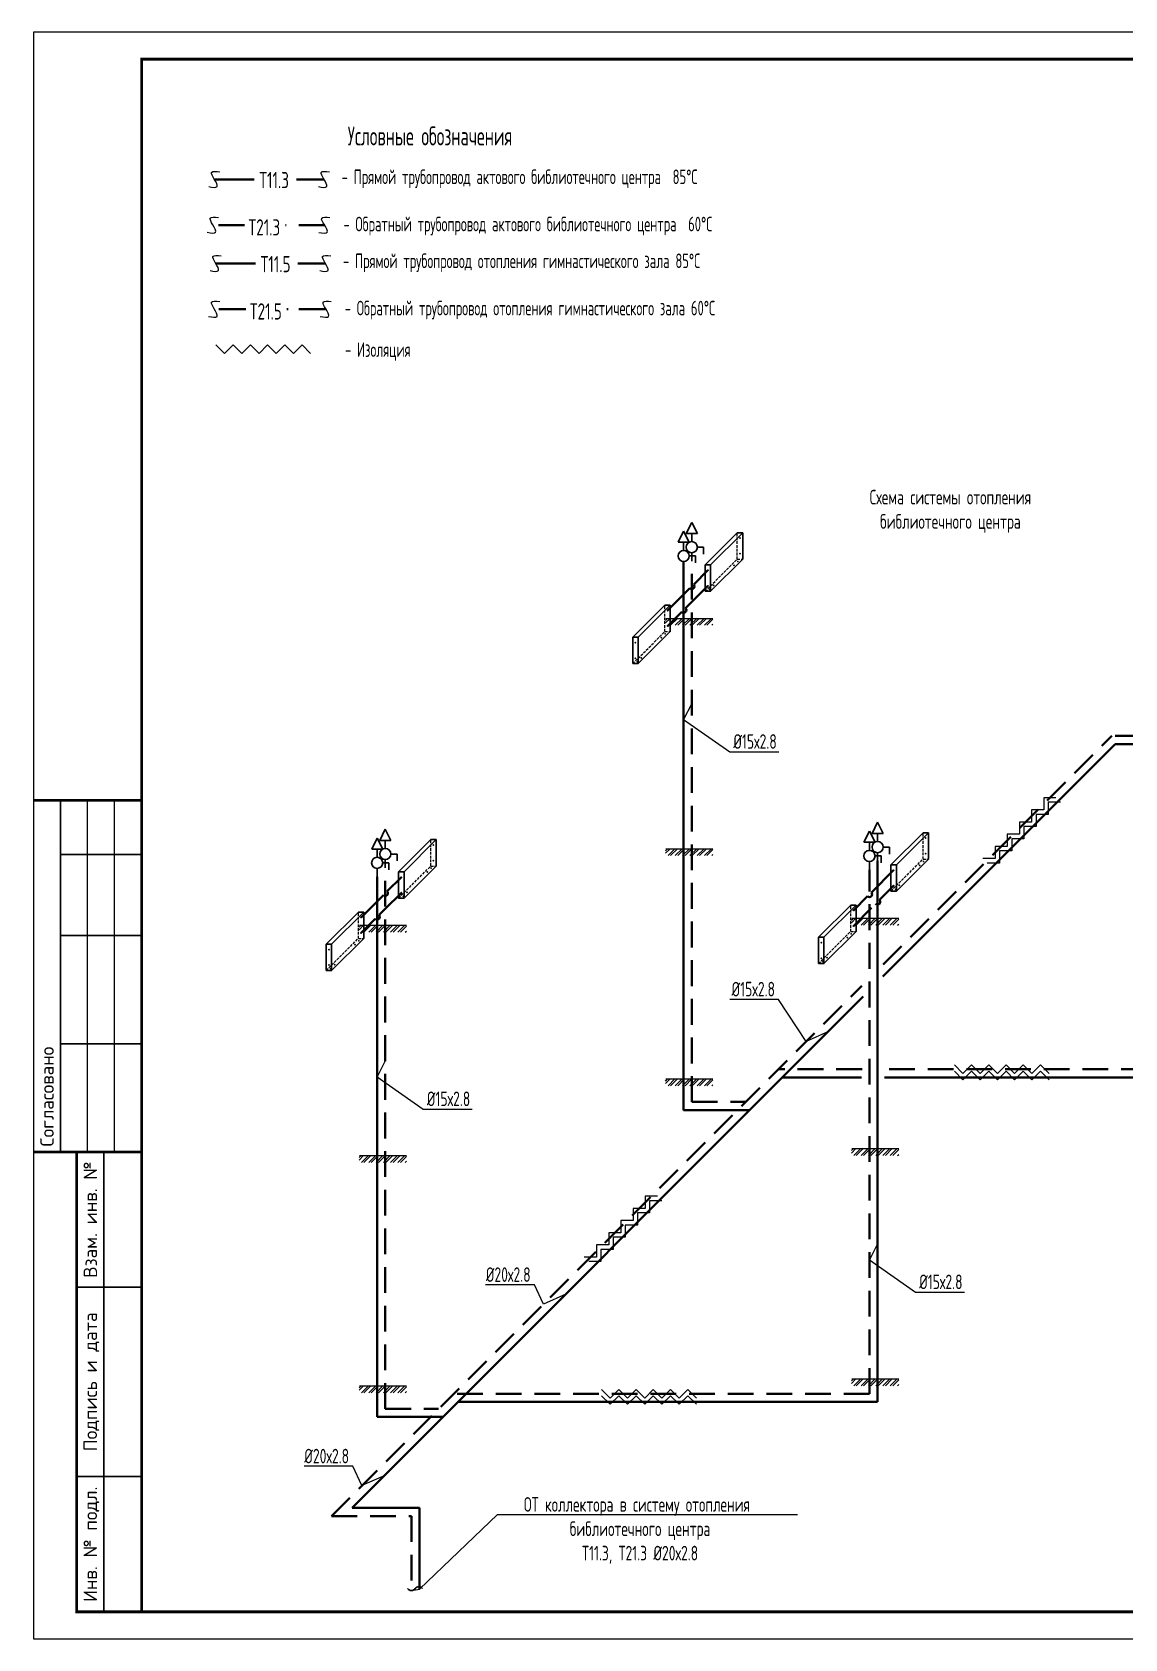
# Model space of a CAD drawing. Header units: millimetres. Extents: x -3929 to 624051, y 52832 to 514950.
# Drawn here: x 38171 to 58364, y 188430 to 218130 of the extents above; entities that cross this region are included whole.
import ezdxf
from ezdxf import colors
from ezdxf.entities.mleader import LeaderData, LeaderLine
from ezdxf.enums import TextEntityAlignment as Align
from ezdxf.math import Vec2, Vec3

# ---------------------------------------------------------------- set-up
doc = ezdxf.new("R2010")
doc.units = ezdxf.units.MM
doc.linetypes.add('GOST2.303 4', pattern=[7, 5, -2, 0])
doc.linetypes.add('Hidden', pattern=[7.14375, 4.7625, -2.38125])
for name, color, linetype in [('9_Форматы', 7, 'Continuous'), ('выноски2', 1, 'Continuous'), ('стояки', 7, 'Continuous')]:
    doc.layers.add(name, color=color, linetype=linetype)
for name, color, linetype, lineweight in [('_надписи ОВ', 7, 'Continuous', 20), ('Арматура', 4, 'Continuous', 30), ('ОВ', 6, 'Continuous', 40), ('ОВ-ИЗОЛЯЦИЯ', 7, 'Continuous', 25), ('ОВ-рамка', 7, 'Continuous', 30), ('ОВ-ТЕКСТ', 7, 'Continuous', 25), ('СПДС_Штриховка', 252, 'Continuous', 9)]:
    doc.layers.add(name, color=color, linetype=linetype, lineweight=lineweight)
for name, color, linetype, true_color in [('т11.3', 7, 'Continuous', 0xb82e00), ('т11.5', 7, 'Continuous', 0x750000), ('т21.3', 7, 'Continuous', 0x005c45), ('т21.5', 7, 'Continuous', 0x000061)]:
    doc.layers.add(name, color=color, linetype=linetype, true_color=true_color)
doc.styles.add('ГОСТ', font='isocpeur.ttf', dxfattribs={"width": 0.8, "height": 250})
doc.styles.add('СТИЛЬ', font='simplex.shx', dxfattribs={"width": 0.65})

# ---------------------------------------------------------------- blocks, each defined once
blk = doc.blocks.new('бок панель')
at = {"color": 32, "lineweight": 30, "ltscale": 0.1, "true_color": 0xcd6928}
for p, q in [((29006, 6630), (28412, 6036)), ((29006, 6630), (29106, 6630)), ((28412, 6036), (28412, 5548)), ((28412, 6036), (28512, 6036)), ((28412, 5548), (28512, 5548))]:
    blk.add_line(p, q, dxfattribs=at)
at = {"color": 32, "linetype": 'GOST2.303 4', "lineweight": 18, "ltscale": 10, "true_color": 0xcd6928}
for p, q in [((29006, 6142), (29006, 6630)), ((28412, 5548), (29006, 6142)), ((29006, 6142), (29106, 6142))]:
    blk.add_line(p, q, dxfattribs=at)
at = {"color": 32, "lineweight": 30, "ltscale": 0.1, "true_color": 0xcd6928}
blk.add_lwpolyline([(29106, 6630), (28512, 6036), (28512, 5548), (29106, 6142)], close=True, dxfattribs=at)
for p in [(29056, 6530), (29056, 6242), (28943, 6029), (28462, 5936), (28462, 5648), (28568, 5655), (28497, 5584)]:
    blk.add_point(p, dxfattribs=at)
at = {"color": 32, "linetype": 'GOST2.303 4', "lineweight": 18, "ltscale": 10, "true_color": 0xcd6928}
blk.add_point((29014, 6100), dxfattribs=at)
blk = doc.blocks.new('В.к.')
at = {"layer": 'Арматура', "color": 7, "lineweight": 30}
for p, q in [((0, 424), (-61, 302)), ((60, 302), (0, 424)), ((-61, 302), (60, 302)), ((0, 211), (0, 302)), ((-62, 152), (-129, 152)), ((-129, 152), (-129, 76)), ((0, 0), (0, 91))]:
    blk.add_line(p, q, dxfattribs=at)
blk.add_circle((0, 152), 60.9, dxfattribs=at)
blk = doc.blocks.new('*U3005')
at = {"layer": '9_Форматы', "color": 7, "linetype": 'Continuous', "lineweight": 9, "ltscale": 100}
blk.add_lwpolyline([(5, -5), (5, 292), (-415, 292), (-415, -5)], close=True, dxfattribs=at)
at = {"layer": '9_Форматы', "color": 7, "linetype": 'Continuous', "lineweight": 9, "ltscale": 100, "const_width": 0.5}
blk.add_lwpolyline([(0, 0), (0, 287), (-395, 287), (-395, 0)], close=True, dxfattribs=at)
at = {"layer": '9_Форматы', "color": 7, "linetype": 'Continuous', "lineweight": 9, "ltscale": 100}
for points, const_width in [([(-395, 150), (-415, 150)], 0.5), ([(-410, 85), (-410, 150)], 0.3), ([(-395, 140), (-410, 140)], 0.3), ([(-395, 125), (-410, 125)], 0.3), ([(-395, 105), (-410, 105)], 0.3), ([(-395, 85), (-415, 85)], 0.5), ([(-395, 0), (-407, 0), (-407, 85), (-407, 85)], 0.5), ([(-402, 0), (-402, 85)], 0.3), ([(-407, 60), (-395, 60)], 0.3), ([(-407, 25), (-395, 25)], 0.3)]:
    blk.add_lwpolyline(points, dxfattribs=dict(at, const_width=const_width))
for points in [[(-405, 85), (-405, 150)], [(-400, 85), (-400, 150)], [(-400, 85), (-400, 150)]]:
    blk.add_lwpolyline(points, dxfattribs=at)
at = {"layer": '9_Форматы', "color": 7, "linetype": 'Continuous', "lineweight": 9, "ltscale": 100, "style": 'ГОСТ'}
blk.add_text('Согласовано', height=2.5, rotation=90, dxfattribs=at).set_placement((-411.25, 86))
for s, p in [('Взам. инв. №', (-404.5, 72.5)), ('Подпись и дата', (-404.5, 42.5)), ('Инв. № подл.', (-404.5, 12.5))]:
    blk.add_text(s, height=2.5, rotation=90, dxfattribs=at).set_placement(p, align=Align.MIDDLE_CENTER)

msp = doc.modelspace()

# ---------------------------------------------------------------- hatches: boundary and pattern name
at = {"layer": 'СПДС_Штриховка', "lineweight": 25}
h = msp.add_hatch(dxfattribs=at)
h.set_pattern_fill('ANSI32', color=253, scale=10)
h.set_pattern_definition([(45, (441597.44, 529199.58), (-67.351921, 67.351921), []), (45, (441642.35, 529199.58), (-67.351921, 67.351921), [])])
h.paths.add_polyline_path([(50751.333, 207293.598), (49876.68, 207293.598), (49876.68, 207165.928), (50751.333, 207165.928)])
h = msp.add_hatch(dxfattribs=at)
h.set_pattern_fill('ANSI32', color=253, scale=10)
h.set_pattern_definition([(45, (441597.44, 524942.84), (-67.351921, 67.351921), []), (45, (441642.35, 524942.84), (-67.351921, 67.351921), [])])
h.paths.add_polyline_path([(50751.333, 203036.86), (49876.68, 203036.86), (49876.68, 202909.19), (50751.333, 202909.19)])
h = msp.add_hatch(dxfattribs=at)
h.set_pattern_fill('ANSI32', color=253, scale=10)
h.set_pattern_definition([(45, (445030.9, 523655.49), (-67.351921, 67.351921), []), (45, (445075.8, 523655.49), (-67.351921, 67.351921), [])])
h.paths.add_polyline_path([(54184.784, 201749.506), (53310.131, 201749.506), (53310.131, 201621.836), (54184.784, 201621.836)])
h = msp.add_hatch(dxfattribs=at)
h.set_pattern_fill('ANSI32', color=253, scale=10)
h.set_pattern_definition([(45, (435933.25, 523527.05), (-67.351921, 67.351921), []), (45, (435978.15, 523527.05), (-67.351921, 67.351921), [])])
h.paths.add_polyline_path([(45087.139, 201621.072), (44212.486, 201621.072), (44212.486, 201493.403), (45087.139, 201493.403)])
h = msp.add_hatch(dxfattribs=at)
h.set_pattern_fill('ANSI32', color=253, scale=10)
h.set_pattern_definition([(45, (441597.44, 520686.1), (-67.351921, 67.351921), []), (45, (441642.35, 520686.1), (-67.351921, 67.351921), [])])
h.paths.add_polyline_path([(50751.333, 198780.123), (49876.68, 198780.123), (49876.68, 198652.453), (50751.333, 198652.453)])
h = msp.add_hatch(dxfattribs=at)
h.set_pattern_fill('ANSI32', color=253, scale=10)
h.set_pattern_definition([(45, (435933.25, 519270.32), (-67.351921, 67.351921), []), (45, (435978.15, 519270.32), (-67.351921, 67.351921), [])])
h.paths.add_polyline_path([(45087.139, 197364.335), (44212.486, 197364.335), (44212.486, 197236.665), (45087.139, 197236.665)])
h = msp.add_hatch(dxfattribs=at)
h.set_pattern_fill('ANSI32', color=253, scale=10)
h.set_pattern_definition([(45, (445030.9, 519398.75), (-67.351921, 67.351921), []), (45, (445075.8, 519398.75), (-67.351921, 67.351921), [])])
h.paths.add_polyline_path([(54184.784, 197492.768), (53310.131, 197492.768), (53310.131, 197365.098), (54184.784, 197365.098)])
h = msp.add_hatch(dxfattribs=at)
h.set_pattern_fill('ANSI32', color=253, scale=10)
h.set_pattern_definition([(45, (435933.25, 515013.58), (-67.351921, 67.351921), []), (45, (435978.15, 515013.58), (-67.351921, 67.351921), [])])
h.paths.add_polyline_path([(45087.139, 193107.597), (44212.486, 193107.597), (44212.486, 192979.928), (45087.139, 192979.928)])
h = msp.add_hatch(dxfattribs=at)
h.set_pattern_fill('ANSI32', color=253, scale=10)
h.set_pattern_definition([(45, (445030.9, 515142.01), (-67.351921, 67.351921), []), (45, (445075.8, 515142.01), (-67.351921, 67.351921), [])])
h.paths.add_polyline_path([(54184.784, 193236.031), (53310.131, 193236.031), (53310.131, 193108.361), (54184.784, 193108.361)])

# ---------------------------------------------------------------- linework, layer by layer
at = {"color": 253, "lineweight": 25, "ltscale": 0.1}
for p, q in [((49883.023, 207293.598), (50751.333, 207293.598)), ((49883.023, 203036.86), (50751.333, 203036.86)), ((53316.474, 201749.506), (54184.784, 201749.506)), ((44218.829, 201621.072), (45087.139, 201621.072)), ((49883.023, 198780.123), (50751.333, 198780.123)), ((44218.829, 197364.335), (45087.139, 197364.335)), ((53316.474, 197492.768), (54184.784, 197492.768)), ((44218.829, 193107.597), (45087.139, 193107.597)), ((53316.474, 193236.031), (54184.784, 193236.031))]:
    msp.add_line(p, q, dxfattribs=at)
at = {"layer": '_надписи ОВ', "ltscale": 10}
for points in [[(41435.377, 215275.376), (41589.56, 215275.478), (41537.746, 215415.247), (41488.39, 215537.429), (41639.094, 215549.595)], [(43460.157, 215275.003), (43614.341, 215275.106), (43562.526, 215414.875), (43513.171, 215537.057), (43663.874, 215549.223)], [(41408.377, 214429.988), (41562.56, 214430.09), (41510.746, 214569.859), (41461.39, 214692.041), (41612.094, 214704.207)], [(43469.771, 214429.613), (43623.954, 214429.716), (43572.14, 214569.484), (43522.784, 214691.667), (43673.488, 214703.833)], [(41460.122, 213722.095), (41614.305, 213722.197), (41562.491, 213861.966), (41513.135, 213984.148), (41663.839, 213996.314)], [(43484.902, 213721.722), (43639.085, 213721.825), (43587.271, 213861.593), (43537.915, 213983.776), (43688.619, 213995.942)], [(41433.122, 212876.706), (41587.305, 212876.809), (41535.491, 213016.578), (41486.135, 213138.76), (41636.839, 213150.926)], [(43494.516, 212876.332), (43648.699, 212876.434), (43596.885, 213016.203), (43547.529, 213138.385), (43698.233, 213150.552)]]:
    msp.add_spline(points, degree=3, dxfattribs=at)
at = {"layer": 'ОВ-ИЗОЛЯЦИЯ', "color": 7, "linetype": 'ByBlock'}
for points in [[(41568.073, 212350.216), (41727.172, 212191.117), (41886.271, 212350.216), (42045.37, 212191.117), (42204.469, 212350.216), (42363.568, 212191.117), (42522.667, 212350.216), (42681.766, 212191.117), (42840.865, 212350.216), (42999.964, 212191.117), (43159.063, 212350.216), (43318.162, 212191.117)], [(57091.57, 203977.724), (56866.57, 203977.724), (56866.57, 203752.724), (56641.57, 203752.724), (56641.57, 203527.724), (56416.57, 203527.724), (56416.57, 203302.724), (56191.57, 203302.724), (56191.57, 203077.724), (55966.57, 203077.724), (55966.57, 202852.724), (55741.57, 202852.724)], [(57172.741, 203896.343), (56947.741, 203896.343), (56947.741, 203671.343), (56722.741, 203671.343), (56722.741, 203446.343), (56497.741, 203446.343), (56497.741, 203221.343), (56272.741, 203221.343), (56272.741, 202996.343), (56047.741, 202996.343), (56047.741, 202771.343), (55822.741, 202771.343)], [(56963.716, 198880.439), (56804.617, 199039.538), (56645.518, 198880.439), (56486.419, 199039.538), (56327.32, 198880.439), (56168.221, 199039.538), (56009.122, 198880.439), (55850.023, 199039.538), (55690.924, 198880.439), (55531.825, 199039.538), (55372.726, 198880.439), (55213.627, 199039.538)], [(56963.568, 198765.498), (56804.469, 198924.597), (56645.37, 198765.498), (56486.271, 198924.597), (56327.172, 198765.498), (56168.073, 198924.597), (56008.974, 198765.498), (55849.875, 198924.597), (55690.776, 198765.498), (55531.677, 198924.597), (55372.578, 198765.498), (55213.479, 198924.597)], [(49725.288, 196611.441), (49500.288, 196611.441), (49500.288, 196386.441), (49275.288, 196386.441), (49275.288, 196161.441), (49050.288, 196161.441), (49050.288, 195936.441), (48825.288, 195936.441), (48825.288, 195711.441), (48600.288, 195711.441), (48600.288, 195486.441), (48375.288, 195486.441)], [(49806.458, 196530.061), (49581.458, 196530.061), (49581.458, 196305.061), (49356.458, 196305.061), (49356.458, 196080.061), (49131.458, 196080.061), (49131.458, 195855.061), (48906.458, 195855.061), (48906.458, 195630.061), (48681.458, 195630.061), (48681.458, 195405.061), (48456.458, 195405.061)], [(50445.605, 192765.751), (50286.506, 192924.85), (50127.407, 192765.751), (49968.308, 192924.85), (49809.209, 192765.751), (49650.11, 192924.85), (49491.011, 192765.751), (49331.912, 192924.85), (49172.813, 192765.751), (49013.714, 192924.85), (48854.615, 192765.751), (48695.516, 192924.85)], [(50445.754, 192880.692), (50286.655, 193039.791), (50127.556, 192880.692), (49968.457, 193039.791), (49809.358, 192880.692), (49650.259, 193039.791), (49491.16, 192880.692), (49332.061, 193039.791), (49172.962, 192880.692), (49013.863, 193039.791), (48854.764, 192880.692), (48695.665, 193039.791)]]:
    msp.add_lwpolyline(points, dxfattribs=at)
at = {"layer": 'стояки', "color": 7, "lineweight": 30}
for centre, start, end in [((45178.911, 189410.656), 216.5656753, 323.4343247), ((45317.51, 189307.851), 36.5656753, 143.4343247)]:
    msp.add_arc(centre, 86.282, start, end, dxfattribs=at)
at = {"layer": 'т11.3', "lineweight": 40}
for p, q in [((42275.831, 215406.05), (41533.552, 215406.182)), ((43567.946, 215405.807), (43053.979, 215405.921)), ((50211.046, 198204.229), (50211.046, 208354.333)), ((50396.401, 207921.081), (50658.031, 208182.71)), ((49914.061, 207438.741), (50211.046, 207735.726)), ((50211.046, 207735.726), (50325.691, 207850.37)), ((53891.999, 200672.313), (58184.013, 204970.325)), ((59377.649, 204970.325), (58184.013, 204970.325)), ((53679.852, 202226.989), (54091.482, 202638.618)), ((53794.497, 192810.241), (53794.497, 202809.202)), ((44546.851, 192531.703), (44546.851, 202519.026)), ((44732.207, 202248.556), (44993.836, 202510.185)), ((44249.867, 201766.215), (44546.851, 202063.2)), ((44546.851, 202063.2), (44661.496, 202177.845)), ((53347.512, 201894.649), (53609.141, 202156.278)), ((53609.141, 202156.278), (53609.141, 202156.278)), ((44084.433, 190851.042), (53527.467, 200307.272)), ((53496.949, 198805.696), (52026.962, 198804.67)), ((59635.403, 198809.982), (53920.382, 198805.992)), ((50211.046, 198204.229), (51428.207, 198205.078)), ((53794.497, 192810.241), (46041.014, 192810.358)), ((44546.851, 192531.703), (45763.597, 192532.553)), ((44084.433, 190851.042), (45328.615, 190851.042)), ((45328.615, 190851.042), (45328.615, 189351.042))]:
    msp.add_line(p, q, dxfattribs=at)
for centre in [(50361.046, 207885.726), (44696.851, 202213.2), (53644.497, 202191.634)]:
    msp.add_arc(centre, 50, 225, 45, dxfattribs=at)
at = {"layer": 'т11.5', "lineweight": 40}
for p, q in [((42300.576, 213852.769), (41558.297, 213852.9)), ((43592.691, 213852.526), (43078.723, 213852.64))]:
    msp.add_line(p, q, dxfattribs=at)
at = {"layer": 'т21.3', "linetype": 'Hidden', "lineweight": 40, "ltscale": 100}
for p, q in [((42094.105, 214560.663), (41516.166, 214560.791)), ((43577.56, 214560.417), (42850.729, 214560.696)), ((50361.046, 198354.333), (50361.046, 208354.333)), ((50361.046, 207598.085), (50658.031, 207895.07)), ((49914.061, 207151.1), (50175.691, 207412.73)), ((50246.401, 207483.44), (50361.046, 207598.085)), ((53896.961, 200895.614), (58121.671, 205120.325)), ((59377.649, 205120.325), (58121.671, 205120.325)), ((44696.851, 192681.808), (44696.851, 202681.808)), ((53644.497, 192960.241), (53644.497, 202646.42)), ((53829.852, 202089.348), (54091.482, 202350.978)), ((44696.851, 201925.56), (44993.836, 202222.545)), ((53347.512, 201607.008), (53759.141, 202018.638)), ((53829.852, 202089.348), (53829.852, 202089.348)), ((44249.867, 201478.575), (44511.496, 201740.204)), ((44582.207, 201810.915), (44696.851, 201925.56)), ((43702.389, 190701.042), (53504.326, 200502.98)), ((53508.091, 198959.988), (51961.335, 198959.988)), ((59485.403, 198959.988), (53914.793, 198959.988)), ((50361.046, 198354.333), (51355.68, 198354.333)), ((53644.497, 192960.241), (45961.588, 192960.241)), ((44696.851, 192681.808), (45683.154, 192681.808)), ((43702.389, 190701.042), (45178.615, 190701.042)), ((45178.615, 190701.042), (45178.615, 189351.042))]:
    msp.add_line(p, q, dxfattribs=at)
at = {"layer": 'т21.3', "lineweight": 40, "ltscale": 50}
for centre in [(50211.046, 207448.085), (53794.497, 202053.993), (44546.851, 201775.56)]:
    msp.add_arc(centre, 50, 225, 45, dxfattribs=at)
at = {"layer": 'т21.5', "linetype": 'GOST2.303 4', "lineweight": 40, "ltscale": 100}
for p, q in [((42118.849, 213007.382), (41540.91, 213007.51)), ((43602.304, 213007.136), (42875.474, 213007.415))]:
    msp.add_line(p, q, dxfattribs=at)

# ---------------------------------------------------------------- block references
at = {"lineweight": 13}
for p in [(22195.94, 202246.612), (20858.001, 200908.673), (16531.746, 196574.087), (25629.391, 196702.52), (24291.452, 195364.581), (15193.806, 195236.147)]:
    msp.add_blockref('бок панель', p, dxfattribs=at)
at = {"layer": 'ОВ', "xscale": -1.687500000000001, "yscale": 1.6875, "zscale": 1.6875}
for p in [(50211.046, 208190.512), (50361.046, 208353.294), (53794.497, 202809.202), (44546.851, 202517.986), (44696.851, 202680.769), (53644.497, 202646.42)]:
    msp.add_blockref('В.к.', p, dxfattribs=at)
at = {"layer": 'ОВ-рамка', "ltscale": 100, "transparency": 33554687, "xscale": 100, "yscale": 100, "zscale": 100}
msp.add_blockref('*U3005', (79696.148, 188930.306, 576.986), dxfattribs=at)

# ---------------------------------------------------------------- texts
at = {"layer": '_надписи ОВ', "ltscale": 10, "style": 'СТИЛЬ', "width": 0.6}
for s, height, p in [('Условные обозначения', 350, (44003.095, 216035.602)), ('- Прямой трубопровод актового библиотечного центра  85%%DС', 270, (43890.679, 215320.97)), ('- Обратный трубопровод актового библиотечного центра  60%%DС', 270, (43923.924, 214447.94)), ('- Прямой трубопровод отопления гимнастического зала 85%%DС', 270, (43915.424, 213767.689)), ('- Обратный трубопровод отопления гимнастического зала 60%%DС', 270, (43948.669, 212894.658)), (' - Изоляция', 270, (43845.671, 212126.553))]:
    msp.add_text(s, height=height, dxfattribs=at).set_placement(p)
at = {"layer": '_надписи ОВ', "ltscale": 10, "char_height": 300, "width": 16480.02357, "attachment_point": 1, "line_spacing_factor": 0.7, "style": 'СТИЛЬ'}
for s, insert in [('Т11.3', (42367.246, 215545.195)), ('Т21.3 ', (42168.146, 214671.226)), ('Т11.5', (42391.99, 213991.914)), ('Т21.5 ', (42192.89, 213117.945))]:
    msp.add_mtext(s, dxfattribs=dict(at, insert=insert))
at = {"layer": 'выноски2', "color": 7, "insert": (57164.968, 209669.797), "char_height": 270, "width": 4047.56645, "attachment_point": 3, "style": 'СТИЛЬ'}
msp.add_mtext('\\pxqc;Схема системы отопления библиотечного центра', dxfattribs=at)

# ---------------------------------------------------------------- leaders
at = {"layer": 'ОВ-ТЕКСТ', "color": 7}
ml = msp.add_multileader_mtext('Standard', dxfattribs=at)
ml.set_content('\\A1;%%C15х2.8', color=7, style='СТИЛЬ')
ml.set_leader_properties(color=7, lineweight=18)
ml.build(insert=Vec2(0, 0))
ml.multileader.update_dxf_attribs({"text_left_attachment_type": 6, "text_right_attachment_type": 6, "dogleg_length": 0.36, "arrow_head_size": 0.126})
ctx = ml.context
ctx.base_point, ctx.char_height, ctx.arrow_head_size, ctx.landing_gap_size, ctx.plane_origin = Vec3(51062.751, 204829.006), 270, 0.126, 0.063, Vec3(52998.604, 203459.739)
ctx.left_attachment, ctx.right_attachment, ctx.text_align_type = 6, 6, 1
notes = []
notes.append((ctx, [(0, (1, 1, 0), (51062.499, 204829.006), (1, 0), 0.252, [(1, [(50361.046, 205720.393), (50211.046, 205426.456)], 0, [])])]))
ctx.mtext.insert, ctx.mtext.width, ctx.mtext.alignment, ctx.mtext.flow_direction = Vec3(51530.814, 205153.006), 1404.14984, 2, 5
ml = msp.add_multileader_mtext('Standard', dxfattribs=at)
ml.set_content('\\A1;%%C15х2.8', color=7, style='СТИЛЬ')
ml.set_leader_properties(color=7, lineweight=18)
ml.build(insert=Vec2(0, 0))
ml.multileader.update_dxf_attribs({"text_left_attachment_type": 6, "text_right_attachment_type": 6, "dogleg_length": 0.36, "arrow_head_size": 0.126})
ctx = ml.context
ctx.base_point, ctx.char_height, ctx.arrow_head_size, ctx.landing_gap_size, ctx.plane_origin = Vec3(51029.965, 200251.395), 270, 0.126, 0.063, Vec3(53337.809, 198882.128)
ctx.left_attachment, ctx.right_attachment, ctx.text_align_type = 6, 6, 1
notes.append((ctx, [(1, (1, 1, 0), (51966.343, 200251.395), (-1, 0), 0.252, [(1, [(52889.775, 199657.215), (52475.606, 199474.26)], 0, [])])]))
ctx.mtext.insert, ctx.mtext.width, ctx.mtext.alignment, ctx.mtext.flow_direction = Vec3(51498.028, 200575.395), 1404.14984, 2, 5
ml = msp.add_multileader_mtext('Standard', dxfattribs=at)
ml.set_content('\\A1;%%C15х2.8', color=7, style='СТИЛЬ')
ml.set_leader_properties(color=7, lineweight=18)
ml.build(insert=Vec2(0, 0))
ml.multileader.update_dxf_attribs({"text_left_attachment_type": 6, "text_right_attachment_type": 6, "dogleg_length": 0.36, "arrow_head_size": 0.126})
ctx = ml.context
ctx.base_point, ctx.char_height, ctx.arrow_head_size, ctx.landing_gap_size, ctx.plane_origin = Vec3(45398.556, 198224.07), 270, 0.126, 0.063, Vec3(47334.41, 196854.803)
ctx.left_attachment, ctx.right_attachment, ctx.text_align_type = 6, 6, 1
notes.append((ctx, [(0, (1, 1, 0), (45398.304, 198224.07), (1, 0), 0.252, [(1, [(44696.851, 199115.457), (44546.851, 198821.52)], 0, [])])]))
ctx.mtext.insert, ctx.mtext.width, ctx.mtext.alignment, ctx.mtext.flow_direction = Vec3(45866.619, 198548.07), 1404.14984, 2, 5
ml = msp.add_multileader_mtext('Standard', dxfattribs=at)
ml.set_content('\\A1;%%C15х2.8', color=7, style='СТИЛЬ')
ml.set_leader_properties(color=7, lineweight=18)
ml.build(insert=Vec2(0, 0))
ml.multileader.update_dxf_attribs({"text_left_attachment_type": 6, "text_right_attachment_type": 6, "dogleg_length": 0.36, "arrow_head_size": 0.126})
ctx = ml.context
ctx.base_point, ctx.char_height, ctx.arrow_head_size, ctx.landing_gap_size, ctx.plane_origin = Vec3(54496.202, 194840.413), 270, 0.126, 0.063, Vec3(56432.055, 193471.146)
ctx.left_attachment, ctx.right_attachment, ctx.text_align_type = 6, 6, 1
notes.append((ctx, [(0, (1, 1, 0), (54495.95, 194840.413), (1, 0), 0.252, [(1, [(53794.497, 195731.8), (53644.497, 195437.863)], 0, [])])]))
ctx.mtext.insert, ctx.mtext.width, ctx.mtext.alignment, ctx.mtext.flow_direction = Vec3(54964.265, 195164.413), 1404.14984, 2, 5
ml = msp.add_multileader_mtext('Standard', dxfattribs=at)
ml.set_content('\\A1;%%C20х2.8', color=7, style='СТИЛЬ')
ml.set_leader_properties(color=7, lineweight=18)
ml.build(insert=Vec2(0, 0))
ml.multileader.update_dxf_attribs({"text_left_attachment_type": 6, "text_right_attachment_type": 6, "dogleg_length": 0.36, "arrow_head_size": 0.126})
ctx = ml.context
ctx.base_point, ctx.char_height, ctx.arrow_head_size, ctx.landing_gap_size, ctx.plane_origin = Vec3(46484.399, 194974.427), 270, 0.126, 0.063, Vec3(48480.542, 194024.861)
ctx.left_attachment, ctx.right_attachment, ctx.text_align_type = 6, 6, 1
notes.append((ctx, [(1, (1, 1, 0), (47454.205, 194974.427), (-1, 0), 0.252, [(1, [(48032.508, 194799.948), (47618.339, 194616.992)], 0, [])])]))
ctx.mtext.insert, ctx.mtext.width, ctx.mtext.alignment, ctx.mtext.flow_direction = Vec3(46969.176, 195298.427), 1404.14984, 2, 5
ml = msp.add_multileader_mtext('Standard', dxfattribs=at)
ml.set_content('\\A1;%%C20х2.8', color=7, style='СТИЛЬ')
ml.set_leader_properties(color=7, lineweight=18)
ml.build(insert=Vec2(0, 0))
ml.multileader.update_dxf_attribs({"text_left_attachment_type": 6, "text_right_attachment_type": 6, "dogleg_length": 0.36, "arrow_head_size": 0.126})
ctx = ml.context
ctx.base_point, ctx.char_height, ctx.arrow_head_size, ctx.landing_gap_size, ctx.plane_origin = Vec3(43130.196, 191620.224), 270, 0.126, 0.063, Vec3(45126.338, 190670.657)
ctx.left_attachment, ctx.right_attachment, ctx.text_align_type = 6, 6, 1
notes.append((ctx, [(1, (1, 1, 0), (44100.002, 191620.224), (-1, 0), 0.252, [(1, [(44678.305, 191445.744), (44264.135, 191262.789)], 0, [])])]))
ctx.mtext.insert, ctx.mtext.width, ctx.mtext.alignment, ctx.mtext.flow_direction = Vec3(43614.973, 191944.224), 1404.14984, 2, 5
ml = msp.add_multileader_mtext('Standard', dxfattribs=at)
ml.set_content('\\A1;ОТ коллектора в систему отопления  библиотечного центра \\PТ11.3, Т21.3 %%C20х2.8  ', color=7, style='СТИЛЬ')
ml.set_leader_properties(color=7, lineweight=18)
ml.build(insert=Vec2(0, 0))
ml.multileader.update_dxf_attribs({"text_left_attachment_type": 6, "text_right_attachment_type": 6, "dogleg_length": 0.36, "arrow_head_size": 0.126})
ctx = ml.context
ctx.base_point, ctx.char_height, ctx.arrow_head_size, ctx.landing_gap_size, ctx.plane_origin = Vec3(46769.342, 190726.478), 270, 0.126, 0.063, Vec3(70104.695, 185979.679)
ctx.left_attachment, ctx.right_attachment, ctx.text_align_type = 6, 6, 1
notes.append((ctx, [(0, (1, 1, 0), (46769.09, 190726.478), (1, 0), 0.252, [(0, [(45178.911, 189324.373), (45328.615, 189351.042)], 0, [])])]))
ctx.mtext.insert, ctx.mtext.width, ctx.mtext.alignment, ctx.mtext.flow_direction = Vec3(49406.083, 191050.478), 5492.93093, 2, 5
for ctx, leaders in notes:
    for number, flags, end, landing, length, lines in leaders:
        leader = LeaderData()
        leader.index, (leader.has_last_leader_line, leader.has_dogleg_vector, leader.attachment_direction) = number, flags
        leader.last_leader_point, leader.dogleg_vector, leader.dogleg_length = Vec3(end), Vec3(landing), length
        for number, points, colour, breaks in lines:
            line = LeaderLine()
            line.index, line.vertices, line.color, line.breaks = number, Vec3.list(points), colors.encode_raw_color(colour), breaks
            leader.lines.append(line)
        ctx.leaders.append(leader)

doc.saveas('drawing.dxf')
